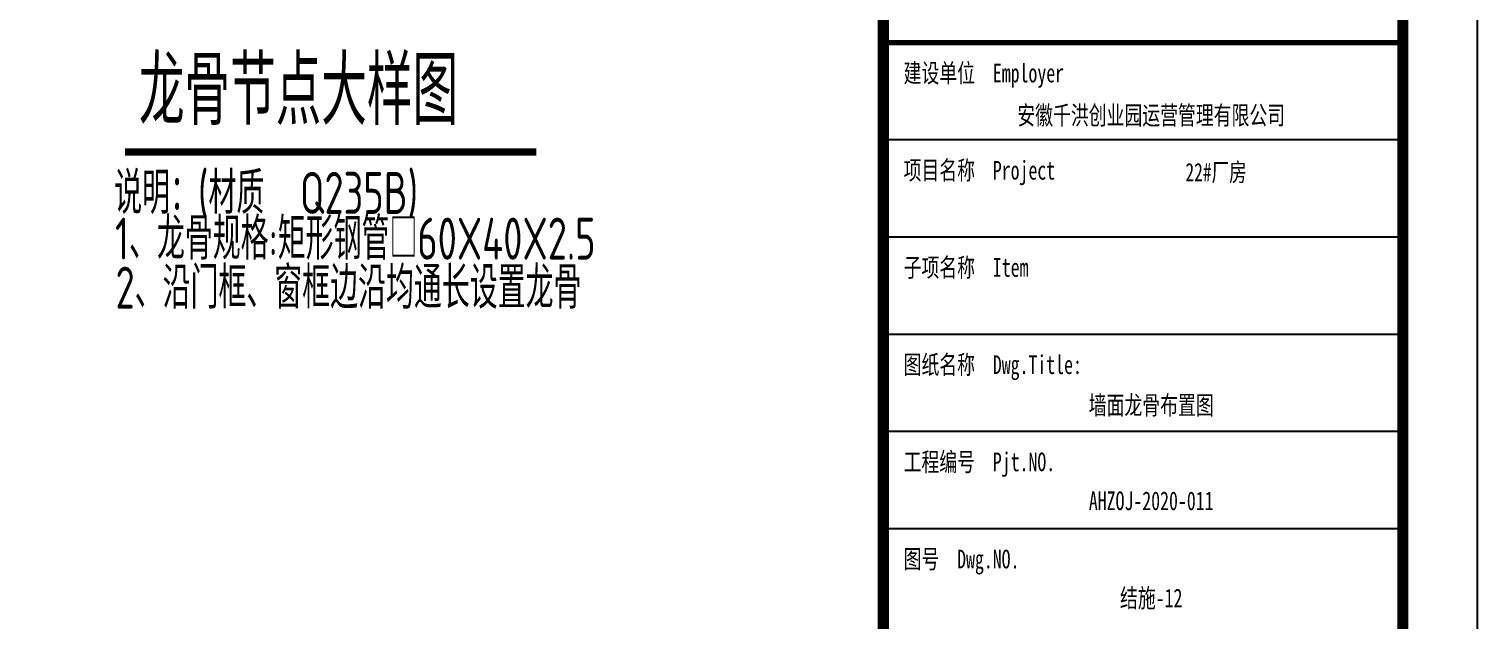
# Model space of a CAD drawing. Extents: x 180850 to 1399066, y 48356 to 327880.
# Drawn here: x 1262679 to 1283373, y 152769 to 161220 of the extents above; entities that cross this region are included whole.
import ezdxf
from ezdxf.enums import TextEntityAlignment as Align

# ---------------------------------------------------------------- set-up
doc = ezdxf.new("R2010")
doc.units = 0
doc.header["$LTSCALE"] = 1000
for name, color, linetype in [('DIM_SYMB', 3, 'Continuous'), ('PUB_TEXT', 7, 'Continuous'), ('PUB_TITLE', 4, 'Continuous'), ('TEXT', 7, 'Continuous')]:
    doc.layers.add(name, color=color, linetype=linetype)
doc.styles.add('_gyy_title_ST', font='', dxfattribs={"width": 0.8})
doc.styles.add('标准字体', font='tssdeng.shx', dxfattribs={"width": 0.7, "bigfont": 'tssdchn.shx'})
doc.styles.get('_gyy_title_ST').set_extended_font_data('SimSun')

msp = doc.modelspace()

# ---------------------------------------------------------------- linework, layer by layer
at = {"layer": 'DIM_SYMB', "const_width": 105}
msp.add_lwpolyline([(1264053.74, 159460.35), (1269930.27, 159460.35)], dxfattribs=at)
at = {"layer": 'PUB_TITLE'}
for p, q in [((1282390.81, 159632.83), (1274907.7, 159632.83)), ((1282390.81, 158243.11), (1274907.7, 158243.11)), ((1282390.81, 156853.39), (1274907.7, 156853.39)), ((1282390.81, 155463.67), (1274907.7, 155463.67)), ((1282390.81, 154073.95), (1274907.7, 154073.95))]:
    msp.add_line(p, q, dxfattribs=at)
msp.add_lwpolyline([(1194176.07, 199122.83), (1283372.95, 199122.83), (1283372.95, 136122.89), (1194176.07, 136122.89)], close=True, dxfattribs=at)
at = {"layer": 'PUB_TITLE', "const_width": 159.09}
for points in [[(1196827.58, 137183.5), (1196827.58, 198062.23), (1282312.35, 198062.23), (1282312.35, 137183.5)], [(1274888.11, 198062.23), (1282312.35, 198062.23), (1282312.35, 137183.5), (1274888.11, 137183.5)]]:
    msp.add_lwpolyline(points, close=True, dxfattribs=at)
at = {"layer": 'PUB_TITLE', "const_width": 74.83}
msp.add_lwpolyline([(1274907.7, 161022.55), (1282390.81, 161022.55)], dxfattribs=at)

# ---------------------------------------------------------------- texts
at = {"layer": 'PUB_TEXT', "style": '标准字体', "width": 0.7}
msp.add_text('龙骨节点大样图', height=980, dxfattribs=at).set_placement((1264249.37, 159847.17))
at = {"layer": 'PUB_TITLE', "style": '_gyy_title_ST', "width": 0.7}
for s, height, p in [('建设单位  Employer', 267.2536, (1275178.2, 160455.97)), ('项目名称  Project', 267.2536, (1275178.2, 159066.25)), ('子项名称  Item', 267.254, (1275178.2, 157676.53)), ('图纸名称  Dwg.Title:', 267.2536, (1275178.2, 156286.81)), ('工程编号  Pjt.NO.', 267.2536, (1275178.2, 154897.09)), ('图号  Dwg.NO.', 267.2536, (1275178.2, 153507.37))]:
    msp.add_text(s, height=height, dxfattribs=at).set_placement(p)
at = {"layer": 'PUB_TITLE', "color": 2, "style": '_gyy_title_ST', "width": 0.7}
msp.add_text('安徽千洪创业园运营管理有限公司', height=267.2536, dxfattribs=at).set_placement((1278716.56, 159852.56), align=Align.CENTER)
msp.add_text('22#厂房', height=261.882, dxfattribs=at).set_placement((1279642.77, 159177.77), align=Align.MIDDLE)
at = {"layer": 'PUB_TITLE', "color": 6, "style": '_gyy_title_ST', "width": 0.7}
for s, height, p in [('墙面龙骨布置图', 267.254, (1278716.56, 155708.07)), ('AHZOJ-2020-011', 267.2536, (1278716.56, 154340.33))]:
    msp.add_text(s, height=height, dxfattribs=at).set_placement(p, align=Align.CENTER)
at = {"layer": 'PUB_TITLE', "color": 7, "style": '_gyy_title_ST', "width": 0.7}
msp.add_text('结施-12', height=267.254, dxfattribs=at).set_placement((1278716.56, 152950.61), align=Align.CENTER)
at = {"layer": 'TEXT', "style": '标准字体', "width": 0.7}
for s, p in [('说明：(材质  Q235B)', (1263897.33, 158576.24)), ('1、龙骨规格:矩形钢管□60X40X2.5', (1263908.51, 157922.15)), ('2、沿门框、窗框边沿均通长设置龙骨', (1263916.32, 157221.8))]:
    msp.add_text(s, height=600, dxfattribs=at).set_placement(p)

doc.saveas('drawing.dxf')
